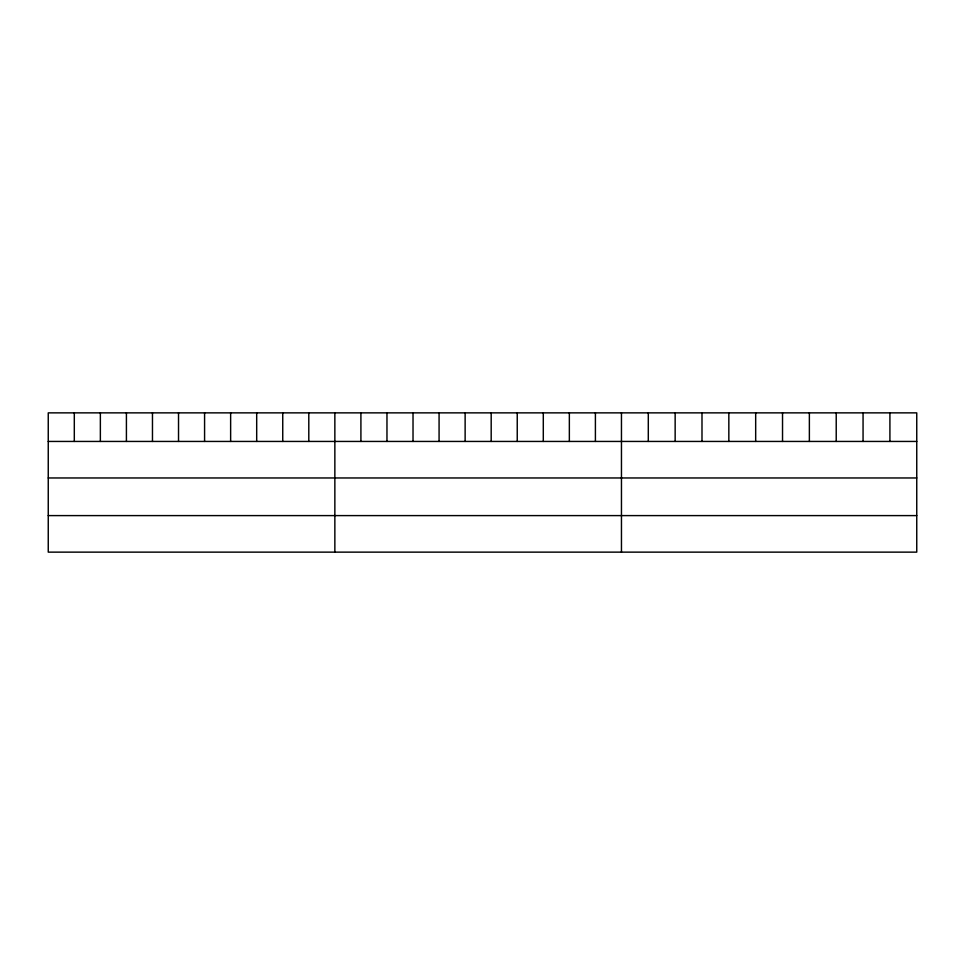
<?xml version="1.0" encoding="UTF-8"?>
<svg xmlns="http://www.w3.org/2000/svg" width="965" height="965" viewBox="0 0 965 965"><rect width="100%" height="100%" fill="white"/><g stroke="black" fill="none" stroke-linecap="round" stroke-linejoin="round"><path stroke-width="1.45" d="M916.75 477.965L916.75 412.863L48.25 412.863L48.25 552.137L916.75 552.137L916.75 477.965L48.25 477.965M48.25 441.439L916.75 441.439M48.25 515.6L916.75 515.6M889.911 412.863L889.911 441.439M863.06 412.863L863.06 441.439M836.221 412.863L836.221 441.439M809.37 412.863L809.37 441.439M782.531 412.863L782.531 441.439M755.679 412.863L755.679 441.439M728.84 412.863L728.84 441.439M701.989 412.863L701.989 441.439M675.15 412.863L675.15 441.439M648.299 412.863L648.299 441.439M621.46 412.863L621.46 552.137M595.405 412.863L595.405 441.439M569.35 412.863L569.35 441.439M543.295 412.863L543.295 441.439M517.24 412.863L517.24 441.439M491.185 412.863L491.185 441.439M465.13 412.863L465.13 441.439M439.075 412.863L439.075 441.439M413.02 412.863L413.02 441.439M386.965 412.863L386.965 441.439M360.91 412.863L360.91 441.439M334.855 412.863L334.855 552.137M308.8 412.863L308.8 441.439M282.745 412.863L282.745 441.439M256.69 412.863L256.69 441.439M230.635 412.863L230.635 441.439M204.58 412.863L204.58 441.439M178.525 412.863L178.525 441.439M152.47 412.863L152.47 441.439M126.415 412.863L126.415 441.439M100.36 412.863L100.36 441.439M74.305 412.863L74.305 441.439"/></g></svg>
